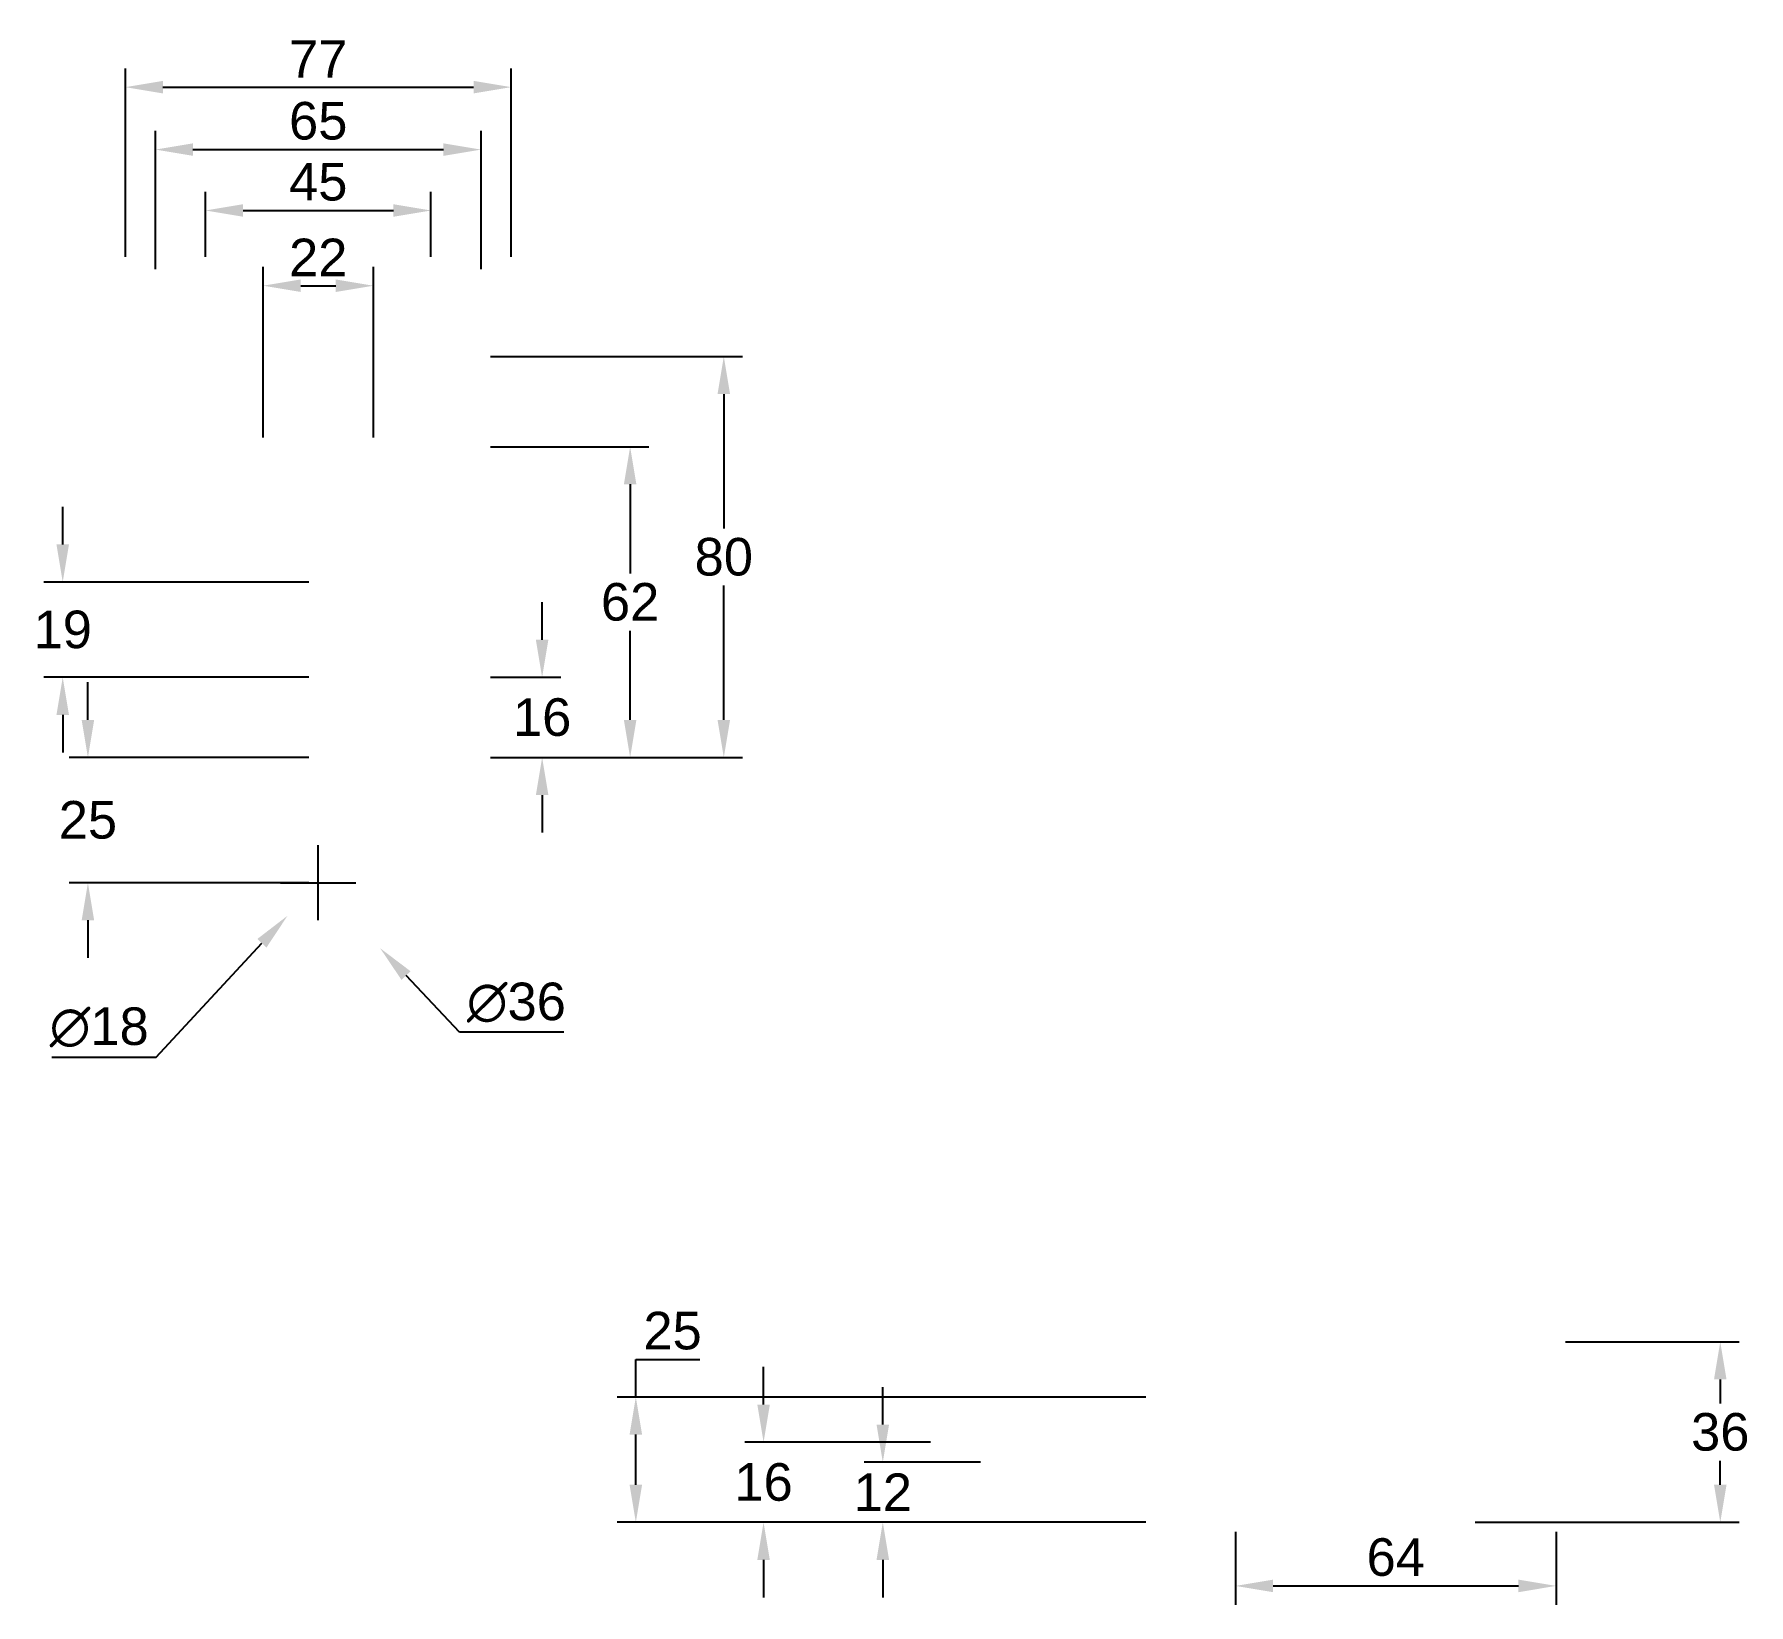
# Paper-space layout 'Layout1' of a CAD drawing. Header units: millimetres. Extents: x 79 to 308, y 25 to 234.
import ezdxf

# ---------------------------------------------------------------- set-up
doc = ezdxf.new("R2010")
doc.units = ezdxf.units.MM
doc.styles.get("Standard").update_dxf_attribs({"font": 'arial.ttf'})
doc.dimstyles.new('ISO-25', dxfattribs={"dimscale": 2, "dimtxt": 2.5, "dimasz": 2.5, "dimexe": 1.25, "dimexo": 0.625, "dimtad": 1, "dimtih": 1, "dimtoh": 1, "dimdsep": 46, "dimtxsty": 'Standard', "dimcen": 2.5, "dimadec": 0, "dimazin": 0, "dimtfac": 1, "dimtofl": 0, "dimtmove": 0, "dimatfit": 3, "dimfxl": 1, "dimarcsym": 0})

# ---------------------------------------------------------------- blocks, each defined once
blk = doc.blocks.new('*D12')
at = {"color": 0, "lineweight": -2, "transparency": 16777216}
for p, q in [((102.1404063334671, 204.5829466126597), (102.1404063334671, 213.261386748358)), ((132.1404063334671, 204.5829466126597), (132.1404063334671, 213.261386748358)), ((107.1404063334671, 210.761386748358), (127.1404063334671, 210.761386748358))]:
    blk.add_line(p, q, dxfattribs=at)
at = {"color": 0, "transparency": 16777216}
for points in [[(107.1404063334671, 211.5947200816913), (107.1404063334671, 209.9280534150247), (102.1404063334671, 210.761386748358)], [(127.1404063334671, 211.5947200816913), (127.1404063334671, 209.9280534150247), (132.1404063334671, 210.761386748358)]]:
    blk.add_solid(points, dxfattribs=at)
at = {"layer": 'Defpoints', "color": 0, "transparency": 16777216}
for p in [(132.1404063334671, 210.761386748358), (102.1404063334671, 203.3329466126597), (132.1404063334671, 203.3329466126597)]:
    blk.add_point(p, dxfattribs=at)
at = {"color": 0, "transparency": 16777216, "insert": (117.1404063334671, 214.5540197633648), "char_height": 5, "attachment_point": 5}
blk.add_mtext('45', dxfattribs=at)
blk = doc.blocks.new('*D13')
at = {"color": 0, "lineweight": -2, "transparency": 16777216}
for p, q in [((95.4737396668018, 202.9752514580712), (95.4737396668018, 221.3612194628995)), ((138.8070730001351, 202.9752514580712), (138.8070730001351, 221.3612194628995)), ((100.4737396668018, 218.8612194628995), (133.8070730001351, 218.8612194628995))]:
    blk.add_line(p, q, dxfattribs=at)
at = {"color": 0, "transparency": 16777216}
for points in [[(100.4737396668018, 219.6945527962328), (100.4737396668018, 218.0278861295662), (95.4737396668018, 218.8612194628995)], [(133.8070730001351, 219.6945527962328), (133.8070730001351, 218.0278861295662), (138.8070730001351, 218.8612194628995)]]:
    blk.add_solid(points, dxfattribs=at)
at = {"layer": 'Defpoints', "color": 0, "transparency": 16777216}
for p in [(138.8070730001351, 218.8612194628995), (95.4737396668018, 201.7252514580712), (138.8070730001351, 201.7252514580712)]:
    blk.add_point(p, dxfattribs=at)
at = {"color": 0, "transparency": 16777216, "insert": (117.1404063334685, 222.6640844015079), "char_height": 5, "attachment_point": 5}
blk.add_mtext('65', dxfattribs=at)
blk = doc.blocks.new('*D14')
at = {"color": 0, "lineweight": -2, "transparency": 16777216}
for p, q in [((91.4737396668018, 204.5829466126599), (91.4737396668018, 229.6673497945637)), ((142.8070730001351, 204.5829466126599), (142.8070730001351, 229.6673497945637)), ((96.4737396668018, 227.1673497945637), (137.8070730001351, 227.1673497945637))]:
    blk.add_line(p, q, dxfattribs=at)
at = {"color": 0, "transparency": 16777216}
for points in [[(96.4737396668018, 228.0006831278971), (96.4737396668018, 226.3340164612304), (91.4737396668018, 227.1673497945637)], [(137.8070730001351, 228.0006831278971), (137.8070730001351, 226.3340164612304), (142.8070730001351, 227.1673497945637)]]:
    blk.add_solid(points, dxfattribs=at)
at = {"layer": 'Defpoints', "color": 0, "transparency": 16777216}
for p in [(142.8070730001351, 227.1673497945637), (91.4737396668018, 203.3329466126599), (142.8070730001351, 203.3329466126599)]:
    blk.add_point(p, dxfattribs=at)
at = {"color": 0, "transparency": 16777216, "insert": (117.1404063334685, 230.9173497945637), "char_height": 5, "attachment_point": 5}
blk.add_mtext('77', dxfattribs=at)
blk = doc.blocks.new('*D17')
at = {"color": 0, "lineweight": -2, "transparency": 16777216}
for p, q in [((117.1404063334676, 116.3329466126524), (117.1404063334676, 126.3329466126524)), ((112.1404063334676, 121.3329466126524), (122.1404063334676, 121.3329466126524)), ((135.9604310822798, 101.4390546829004), (128.8232881624934, 108.9834416764609)), ((149.8093396770959, 101.4390546829004), (135.9604310822798, 101.4390546829004))]:
    blk.add_line(p, q, dxfattribs=at)
at = {"color": 0, "transparency": 16777216}
blk.add_solid([(129.4286560515224, 109.5561319621975), (128.2179202734644, 108.4107513907244), (125.387146448074, 112.6156490106349)], dxfattribs=at)
at = {"layer": 'Defpoints', "color": 0, "transparency": 16777216}
for p in [(108.8936662188611, 130.05024421467), (125.387146448074, 112.6156490106349)]:
    blk.add_point(p, dxfattribs=at)
at = {"color": 0, "transparency": 16777216, "insert": (143.5098853796879, 105.3817559107312), "char_height": 5, "attachment_point": 5}
blk.add_mtext('∅36', dxfattribs=at)
blk = doc.blocks.new('*D18')
at = {"color": 0, "lineweight": -2, "transparency": 16777216}
for p, q in [((117.1404063334676, 116.3329466126525), (117.1404063334676, 126.3329466126525)), ((112.1404063334676, 121.3329466126524), (122.1404063334676, 121.3329466126524)), ((95.55246345660855, 98.14273420501112), (109.6453501608161, 113.281603062114)), ((81.6899122969905, 98.14273420501111), (95.55246345660855, 98.14273420501112))]:
    blk.add_line(p, q, dxfattribs=at)
at = {"color": 0, "transparency": 16777216}
blk.add_solid([(109.0353998918359, 113.8494103479209), (110.2553004297963, 112.713795776307), (113.0521938756577, 116.9413046759951)], dxfattribs=at)
at = {"layer": 'Defpoints', "color": 0, "transparency": 16777216}
for p in [(121.2286187912775, 125.7245885493098), (113.0521938756577, 116.9413046759951)]:
    blk.add_point(p, dxfattribs=at)
at = {"color": 0, "transparency": 16777216, "insert": (87.9961878767995, 102.0854354328419), "char_height": 5, "attachment_point": 5}
blk.add_mtext('∅18', dxfattribs=at)
blk = doc.blocks.new('*D20')
at = {"color": 0, "lineweight": -2, "transparency": 16777216}
for p, q in [((146.9356847172277, 153.666279945986), (146.9356847172277, 158.666279945986)), ((140.0570730001352, 148.666279945986), (149.4356847172277, 148.666279945986)), ((140.0570730001352, 137.9996132793193), (149.4356847172277, 137.9996132793193)), ((146.9356847172277, 132.9996132793193), (146.9356847172277, 127.9996132793193))]:
    blk.add_line(p, q, dxfattribs=at)
at = {"color": 0, "transparency": 16777216}
for points in [[(146.1023513838944, 153.666279945986), (147.7690180505611, 153.666279945986), (146.9356847172277, 148.666279945986)], [(146.1023513838944, 132.9996132793193), (147.7690180505611, 132.9996132793193), (146.9356847172277, 137.9996132793193)]]:
    blk.add_solid(points, dxfattribs=at)
at = {"layer": 'Defpoints', "color": 0, "transparency": 16777216}
for p in [(138.8070730001352, 148.666279945986), (146.9356847172277, 148.666279945986), (138.8070730001352, 137.9996132793193)]:
    blk.add_point(p, dxfattribs=at)
at = {"color": 0, "transparency": 16777216, "insert": (146.9356847172277, 143.3329466126526), "char_height": 5, "attachment_point": 5}
blk.add_mtext('16', dxfattribs=at)
blk = doc.blocks.new('*D21')
at = {"color": 0, "lineweight": -2, "transparency": 16777216}
for p, q in [((140.0570730001352, 179.3329466126599), (161.1476313168174, 179.3329466126599)), ((158.6476313168174, 174.3329466126599), (158.6476313168174, 162.4691448845981)), ((158.6476313168174, 142.9996132793193), (158.6476313168174, 154.8634150073812)), ((140.0570730001352, 137.9996132793193), (161.1476313168174, 137.9996132793193))]:
    blk.add_line(p, q, dxfattribs=at)
at = {"color": 0, "transparency": 16777216}
for points in [[(157.8142979834841, 174.3329466126599), (159.4809646501508, 174.3329466126599), (158.6476313168174, 179.3329466126599)], [(157.8142979834841, 142.9996132793193), (159.4809646501508, 142.9996132793193), (158.6476313168174, 137.9996132793193)]]:
    blk.add_solid(points, dxfattribs=at)
at = {"layer": 'Defpoints', "color": 0, "transparency": 16777216}
for p in [(138.8070730001352, 179.3329466126599), (158.6476313168174, 179.3329466126599), (138.8070730001352, 137.9996132793193)]:
    blk.add_point(p, dxfattribs=at)
at = {"color": 0, "transparency": 16777216, "insert": (158.6476313168174, 158.6662799459896), "char_height": 5, "attachment_point": 5}
blk.add_mtext('62', dxfattribs=at)
blk = doc.blocks.new('*D22')
at = {"color": 0, "lineweight": -2, "transparency": 16777216}
for p, q in [((140.0570730001352, 191.3329466126526), (173.6151883259096, 191.3329466126526)), ((171.1151883259096, 186.3329466126526), (171.1151883259096, 168.4691448845944)), ((171.1151883259096, 142.9996132793193), (171.1151883259096, 160.8634150073775)), ((140.0570730001352, 137.9996132793193), (173.6151883259096, 137.9996132793193))]:
    blk.add_line(p, q, dxfattribs=at)
at = {"color": 0, "transparency": 16777216}
for points in [[(170.2818549925763, 186.3329466126526), (171.948521659243, 186.3329466126526), (171.1151883259096, 191.3329466126526)], [(170.2818549925763, 142.9996132793193), (171.948521659243, 142.9996132793193), (171.1151883259096, 137.9996132793193)]]:
    blk.add_solid(points, dxfattribs=at)
at = {"layer": 'Defpoints', "color": 0, "transparency": 16777216}
for p in [(138.8070730001352, 191.3329466126526), (171.1151883259096, 191.3329466126526), (138.8070730001352, 137.9996132793193)]:
    blk.add_point(p, dxfattribs=at)
at = {"color": 0, "transparency": 16777216, "insert": (171.1151883259096, 164.6662799459859), "char_height": 5, "attachment_point": 5}
blk.add_mtext('80', dxfattribs=at)
blk = doc.blocks.new('*D23')
at = {"color": 0, "lineweight": -2, "transparency": 16777216}
for p, q in [((283.1224501638785, 60.24989828424876), (306.2246476061104, 60.24989828424876)), ((303.7246476061104, 55.24989828424876), (303.7246476061104, 52.05446854345748)), ((303.7246476061104, 41.24989828424874), (303.7246476061104, 44.44532802504001)), ((271.1224501638821, 36.24989828424873), (306.2246476061104, 36.24989828424874))]:
    blk.add_line(p, q, dxfattribs=at)
at = {"color": 0, "transparency": 16777216}
for points in [[(302.891314272777, 55.24989828424876), (304.5579809394437, 55.24989828424876), (303.7246476061104, 60.24989828424876)], [(302.891314272777, 41.24989828424874), (304.5579809394437, 41.24989828424874), (303.7246476061104, 36.24989828424874)]]:
    blk.add_solid(points, dxfattribs=at)
at = {"layer": 'Defpoints', "color": 0, "transparency": 16777216}
for p in [(281.8724501638785, 60.24989828424876), (269.8724501638821, 36.24989828424873), (303.7246476061104, 36.24989828424874)]:
    blk.add_point(p, dxfattribs=at)
at = {"color": 0, "transparency": 16777216, "insert": (303.7246476061103, 48.24989828424865), "char_height": 5, "attachment_point": 5}
blk.add_mtext('36', dxfattribs=at)
blk = doc.blocks.new('*D24')
at = {"color": 0, "lineweight": -2, "transparency": 16777216}
for p, q in [((176.4066277634365, 51.91656495091541), (176.4066277634365, 56.91656495091541)), ((198.6224501638858, 46.9165649509154), (173.9066277634365, 46.91656495091539)), ((198.6224501638858, 36.24989828424873), (173.9066277634365, 36.24989828424872)), ((176.4066277634365, 31.24989828424873), (176.4066277634365, 26.24989828424873))]:
    blk.add_line(p, q, dxfattribs=at)
at = {"color": 0, "transparency": 16777216}
for points in [[(175.5732944301032, 51.9165649509154), (177.2399610967699, 51.91656495091541), (176.4066277634365, 46.9165649509154)], [(175.5732944301032, 31.24989828424873), (177.2399610967699, 31.24989828424873), (176.4066277634365, 36.24989828424873)]]:
    blk.add_solid(points, dxfattribs=at)
at = {"layer": 'Defpoints', "color": 0, "transparency": 16777216}
for p in [(176.4066277634365, 46.9165649509154), (199.8724501638858, 46.9165649509154), (199.8724501638858, 36.24989828424873)]:
    blk.add_point(p, dxfattribs=at)
at = {"color": 0, "transparency": 16777216, "insert": (176.4066277634365, 41.583231617582), "char_height": 5, "attachment_point": 5}
blk.add_mtext('16', dxfattribs=at)
blk = doc.blocks.new('*D25')
at = {"color": 0, "lineweight": -2, "transparency": 16777216}
for p, q in [((159.4054136601292, 52.91656495091541), (159.4054136601292, 57.91656495091541)), ((159.4054136601292, 57.91656495091541), (167.9405432644948, 57.91656495091541)), ((227.2891168305464, 52.91656495091542), (156.9054136601292, 52.91656495091541)), ((159.4054136601292, 41.24989828424872), (159.4054136601292, 47.9165649509154)), ((227.2891168305464, 36.24989828424873), (156.9054136601292, 36.24989828424872))]:
    blk.add_line(p, q, dxfattribs=at)
at = {"color": 0, "transparency": 16777216}
for points in [[(158.5720803267959, 47.9165649509154), (160.2387469934626, 47.9165649509154), (159.4054136601292, 52.91656495091541)], [(158.5720803267959, 41.24989828424872), (160.2387469934626, 41.24989828424872), (159.4054136601292, 36.24989828424872)]]:
    blk.add_solid(points, dxfattribs=at)
at = {"layer": 'Defpoints', "color": 0, "transparency": 16777216}
for p in [(159.4054136601292, 52.91656495091541), (228.5391168305464, 52.91656495091542), (228.5391168305464, 36.24989828424873)]:
    blk.add_point(p, dxfattribs=at)
at = {"color": 0, "transparency": 16777216, "insert": (164.297978462312, 61.71942988952381), "char_height": 5, "attachment_point": 5}
blk.add_mtext('25', dxfattribs=at)
blk = doc.blocks.new('*D26')
at = {"color": 0, "lineweight": -2, "transparency": 16777216}
for p, q in [((192.2744249117912, 49.24989828424874), (192.2744249117912, 54.24989828424874)), ((205.2883589368583, 44.24989828424873), (189.7744249117912, 44.24989828424873)), ((205.2883589368583, 36.24989828424873), (189.7744249117912, 36.24989828424873)), ((192.2744249117912, 31.24989828424873), (192.2744249117912, 26.24989828424873))]:
    blk.add_line(p, q, dxfattribs=at)
at = {"color": 0, "transparency": 16777216}
for points in [[(191.4410915784579, 49.24989828424874), (193.1077582451246, 49.24989828424874), (192.2744249117912, 44.24989828424873)], [(191.4410915784579, 31.24989828424873), (193.1077582451246, 31.24989828424873), (192.2744249117912, 36.24989828424873)]]:
    blk.add_solid(points, dxfattribs=at)
at = {"layer": 'Defpoints', "color": 0, "transparency": 16777216}
for p in [(192.2744249117912, 44.24989828424873), (206.5383589368583, 44.24989828424873), (206.5383589368583, 36.24989828424873)]:
    blk.add_point(p, dxfattribs=at)
at = {"color": 0, "transparency": 16777216, "insert": (192.2744249117912, 40.24989828424867), "char_height": 5, "attachment_point": 5}
blk.add_mtext('12', dxfattribs=at)
blk = doc.blocks.new('*D27')
at = {"color": 0, "lineweight": -2, "transparency": 16777216}
for p, q in [((109.8070730001351, 180.5829466126526), (109.8070730001351, 203.2540894972947)), ((124.4737396668018, 180.5829466126526), (124.4737396668018, 203.2540894972947)), ((114.8070730001351, 200.7540894972947), (119.4737396668018, 200.7540894972947))]:
    blk.add_line(p, q, dxfattribs=at)
at = {"color": 0, "transparency": 16777216}
for points in [[(114.8070730001351, 201.587422830628), (114.8070730001351, 199.9207561639613), (109.8070730001351, 200.7540894972947)], [(119.4737396668018, 201.587422830628), (119.4737396668018, 199.9207561639613), (124.4737396668018, 200.7540894972947)]]:
    blk.add_solid(points, dxfattribs=at)
at = {"layer": 'Defpoints', "color": 0, "transparency": 16777216}
for p in [(124.4737396668018, 200.7540894972947), (109.8070730001351, 179.3329466126526), (124.4737396668018, 179.3329466126526)]:
    blk.add_point(p, dxfattribs=at)
at = {"color": 0, "transparency": 16777216, "insert": (117.1404063334685, 204.5143214208963), "char_height": 5, "attachment_point": 5}
blk.add_mtext('22', dxfattribs=at)
blk = doc.blocks.new('*D29')
at = {"color": 0, "lineweight": -2, "transparency": 16777216}
for p, q in [((83.13814667189503, 166.3329466126526), (83.13814667189503, 171.3329466126526)), ((115.8904063334685, 161.3329466126526), (80.63814667189503, 161.3329466126526)), ((115.8904063334685, 148.666279945986), (80.63814667189504, 148.666279945986)), ((83.13814667189504, 143.666279945986), (83.13814667189504, 138.666279945986))]:
    blk.add_line(p, q, dxfattribs=at)
at = {"color": 0, "transparency": 16777216}
for points in [[(82.3048133385617, 166.3329466126526), (83.97148000522836, 166.3329466126526), (83.13814667189503, 161.3329466126526)], [(82.30481333856171, 143.666279945986), (83.97148000522837, 143.666279945986), (83.13814667189504, 148.666279945986)]]:
    blk.add_solid(points, dxfattribs=at)
at = {"layer": 'Defpoints', "color": 0, "transparency": 16777216}
for p in [(117.1404063334685, 161.3329466126526), (83.13814667189504, 148.666279945986), (117.1404063334685, 148.666279945986)]:
    blk.add_point(p, dxfattribs=at)
at = {"color": 0, "transparency": 16777216, "insert": (83.13814667189507, 154.9996132793193), "char_height": 5, "attachment_point": 5}
blk.add_mtext('19', dxfattribs=at)
blk = doc.blocks.new('*D31')
at = {"color": 0, "lineweight": -2, "transparency": 16777216}
for p, q in [((86.48910165143124, 142.9996132793193), (86.48910165143124, 147.9996132793193)), ((115.8904063334685, 137.9996132793193), (83.98910165143124, 137.9996132793193)), ((115.8904063334685, 121.3329466126526), (83.98910165143124, 121.3329466126526)), ((86.48910165143124, 116.3329466126526), (86.48910165143124, 111.3329466126526))]:
    blk.add_line(p, q, dxfattribs=at)
at = {"color": 0, "transparency": 16777216}
for points in [[(85.65576831809791, 142.9996132793193), (87.32243498476457, 142.9996132793193), (86.48910165143124, 137.9996132793193)], [(85.65576831809791, 116.3329466126526), (87.32243498476457, 116.3329466126526), (86.48910165143124, 121.3329466126526)]]:
    blk.add_solid(points, dxfattribs=at)
at = {"layer": 'Defpoints', "color": 0, "transparency": 16777216}
for p in [(117.1404063334685, 137.9996132793193), (86.48910165143124, 121.3329466126526), (117.1404063334685, 121.3329466126526)]:
    blk.add_point(p, dxfattribs=at)
at = {"color": 0, "transparency": 16777216, "insert": (86.48910165143127, 129.666279945986), "char_height": 5, "attachment_point": 5}
blk.add_mtext('25', dxfattribs=at)
blk = doc.blocks.new('*D32')
at = {"color": 0, "lineweight": -2, "transparency": 16777216}
for p, q in [((239.205783497213, 34.99989828424871), (239.205783497213, 25.29027157583937)), ((281.8724501638796, 34.99989828424872), (281.8724501638796, 25.29027157583937)), ((244.205783497213, 27.79027157583937), (276.8724501638796, 27.79027157583937))]:
    blk.add_line(p, q, dxfattribs=at)
at = {"color": 0, "transparency": 16777216}
for points in [[(244.205783497213, 28.6236049091727), (244.205783497213, 26.95693824250604), (239.205783497213, 27.79027157583937)], [(276.8724501638796, 28.6236049091727), (276.8724501638796, 26.95693824250604), (281.8724501638796, 27.79027157583937)]]:
    blk.add_solid(points, dxfattribs=at)
at = {"layer": 'Defpoints', "color": 0, "transparency": 16777216}
for p in [(239.205783497213, 36.24989828424871), (281.8724501638796, 36.24989828424872), (281.8724501638796, 27.79027157583937)]:
    blk.add_point(p, dxfattribs=at)
at = {"color": 0, "transparency": 16777216, "insert": (260.5391168305463, 31.59313651444783), "char_height": 5, "attachment_point": 5}
blk.add_mtext('64', dxfattribs=at)

psp = doc.layouts.get("Layout1")

# ---------------------------------------------------------------- dimensions: what is measured, and where the dimension line sits
for base, p1, p2, picture, middle in [((142.8070730001351, 227.1673497945637), (91.4737396668018, 203.3329466126599), (142.8070730001351, 203.3329466126599), '*D14', (117.1404063334685, 230.9173497945637)), ((138.8070730001351, 218.8612194628995), (95.4737396668018, 201.7252514580712), (138.8070730001351, 201.7252514580712), '*D13', (117.1404063334685, 222.6640844015079)), ((132.1404063334671, 210.761386748358), (102.1404063334671, 203.3329466126597), (132.1404063334671, 203.3329466126597), '*D12', (117.1404063334671, 214.5540197633648)), ((124.4737396668018, 200.7540894972947), (109.8070730001351, 179.3329466126526), (124.4737396668018, 179.3329466126526), '*D27', (117.1404063334685, 204.5143214208963)), ((281.8724501638796, 27.79027157583937), (239.205783497213, 36.24989828424871), (281.8724501638796, 36.24989828424872), '*D32', (260.5391168305463, 31.59313651444783))]:
    dim = psp.add_linear_dim(base=base, p1=p1, p2=p2, dimstyle='ISO-25', override={"dimlfac": -1.5})
    dim.commit()
    dim.dimension.update_dxf_attribs({"geometry": picture, "text_midpoint": middle})
for base, p1, p2, picture, middle in [((171.1151883259096, 191.3329466126526), (138.8070730001351, 137.9996132793193), (138.8070730001351, 191.3329466126526), '*D22', (171.1151883259096, 164.6662799459859)), ((158.6476313168174, 179.3329466126599), (138.8070730001351, 137.9996132793193), (138.8070730001351, 179.3329466126599), '*D21', (158.6476313168174, 158.6662799459896)), ((146.9356847172277, 148.666279945986), (138.8070730001351, 137.9996132793193), (138.8070730001351, 148.6662799459859), '*D20', (146.9356847172277, 143.3329466126526)), ((159.4054136601292, 52.91656495091541), (228.5391168305463, 36.24989828424872), (228.5391168305463, 52.91656495091539), '*D25', (164.297978462312, 61.71942988952381)), ((303.7246476061104, 36.24989828424874), (281.8724501638784, 60.24989828424873), (269.872450163882, 36.24989828424872), '*D23', (303.7246476061103, 48.24989828424865)), ((192.2744249117912, 44.24989828424873), (206.5383589368582, 36.24989828424872), (206.5383589368582, 44.24989828424872), '*D26', (192.2744249117912, 40.24989828424867))]:
    dim = psp.add_linear_dim(base=base, p1=p1, p2=p2, angle=90, dimstyle='ISO-25', override={"dimlfac": -1.5})
    dim.commit()
    dim.dimension.update_dxf_attribs({"geometry": picture, "text_midpoint": middle})
for base, p1, p2, picture, middle in [((83.13814667189504, 148.666279945986), (117.1404063334685, 161.3329466126526), (117.1404063334685, 148.6662799459859), '*D29', (83.13814667189507, 154.9996132793193)), ((86.48910165143124, 121.3329466126526), (117.1404063334685, 137.9996132793193), (117.1404063334685, 121.3329466126526), '*D31', (86.48910165143127, 129.666279945986)), ((176.4066277634365, 46.9165649509154), (199.8724501638857, 36.24989828424872), (199.8724501638857, 46.91656495091539), '*D24', (176.4066277634365, 41.583231617582))]:
    dim = psp.add_linear_dim(base=base, p1=p1, p2=p2, angle=90, dimstyle='ISO-25', override={"dimlfac": -1.5})
    dim.commit()
    dim.dimension.update_dxf_attribs({"geometry": picture, "text_midpoint": middle, "dimtype": 160})
for p1, p2, picture, middle in [((108.8936662188611, 130.05024421467), (125.387146448074, 112.6156490106349), '*D17', (143.5098853796879, 101.4390546829004)), ((121.2286187912775, 125.7245885493098), (113.0521938756577, 116.9413046759951), '*D18', (87.9961878767995, 98.14273420501111))]:
    dim = psp.add_diameter_dim_2p(p1=p1, p2=p2, dimstyle='ISO-25', override={"dimlfac": -1.5})
    dim.commit()
    dim.dimension.update_dxf_attribs({"geometry": picture, "text_midpoint": middle, "dimtype": 163})

doc.saveas('drawing.dxf')
